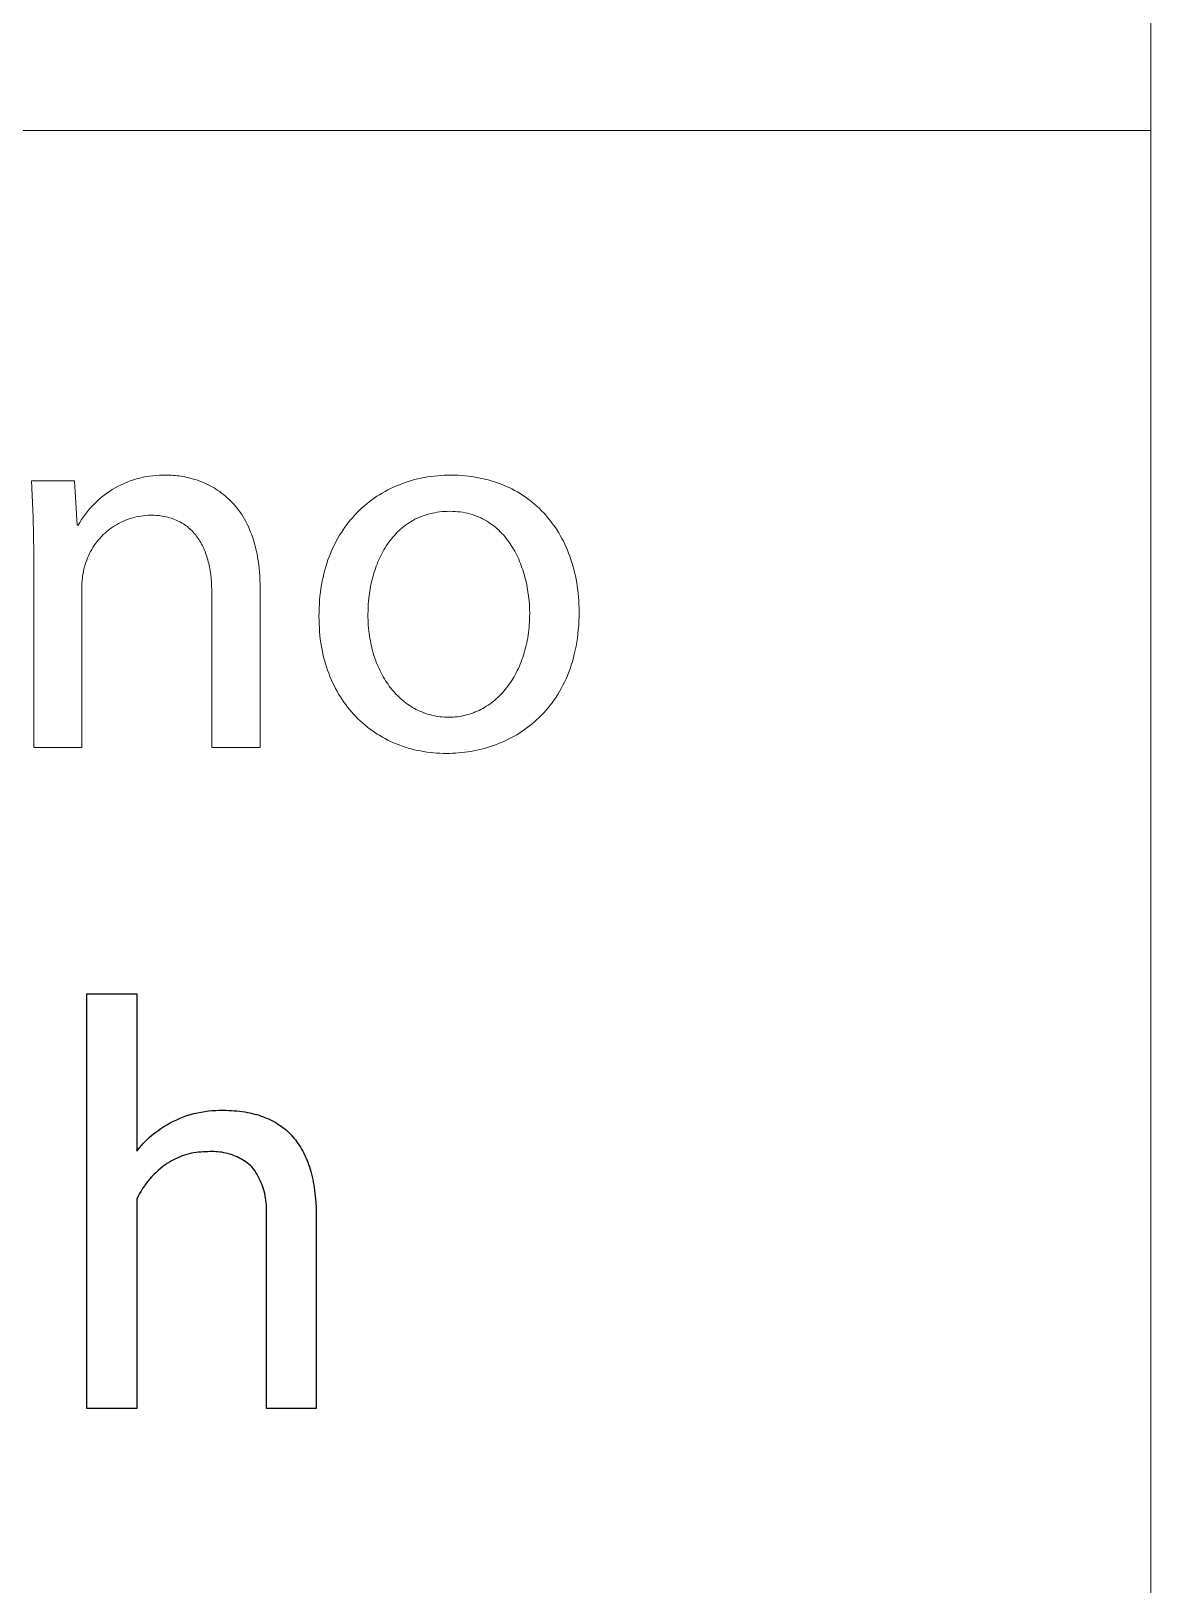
# Model space of a CAD drawing. Header units: millimetres. Extents: x -1519 to 3497, y -297 to 3208.
# Drawn here: x 3390.2 to 3492.4, y 131.2 to 273 of the extents above; entities that cross this region are included whole.
import ezdxf

# ---------------------------------------------------------------- set-up
doc = ezdxf.new("R2010")
doc.units = ezdxf.units.MM
doc.header["$MEASUREMENT"] = 0
doc.layers.add('Domyślny', color=7, linetype='Continuous', true_color=0x000000)

msp = doc.modelspace()

# ---------------------------------------------------------------- linework, layer by layer
at = {"layer": 'Domyślny', "color": 18, "lineweight": 15, "true_color": 0x000000}
for p, q in [((3492.39, -296.77), (3492.39, 3207.78)), ((3492.39, 263.98), (1601.48, 263.98)), ((3492.39, 263.98), (3492.39, -296.77)), ((3390.34, 228.68), (3390.19, 231.97)), ((3390.19, 231.97), (3394.11, 231.97)), ((3394.11, 231.97), (3394.35, 227.93)), ((3397.57, 231.18), (3397.83, 231.34)), ((3397.83, 231.34), (3398.1, 231.49)), ((3398.1, 231.49), (3398.37, 231.62)), ((3398.37, 231.62), (3398.65, 231.75)), ((3398.65, 231.75), (3398.93, 231.87)), ((3398.93, 231.87), (3399.21, 231.98)), ((3399.21, 231.98), (3399.5, 232.07)), ((3399.5, 232.07), (3399.79, 232.16)), ((3399.79, 232.16), (3400.09, 232.24)), ((3400.09, 232.24), (3400.38, 232.31)), ((3400.38, 232.31), (3400.68, 232.37)), ((3400.68, 232.37), (3400.98, 232.42)), ((3400.98, 232.42), (3401.28, 232.45)), ((3401.28, 232.45), (3401.59, 232.48)), ((3401.59, 232.48), (3401.89, 232.5)), ((3401.89, 232.5), (3402.19, 232.51)), ((3402.19, 232.51), (3402.5, 232.5)), ((3402.5, 232.5), (3402.66, 232.5)), ((3402.66, 232.5), (3402.82, 232.5)), ((3402.82, 232.5), (3402.98, 232.49)), ((3402.98, 232.49), (3403.15, 232.48)), ((3403.15, 232.48), (3403.32, 232.46)), ((3403.32, 232.46), (3403.49, 232.45)), ((3403.49, 232.45), (3403.66, 232.43)), ((3403.66, 232.43), (3403.83, 232.4)), ((3403.83, 232.4), (3404, 232.37)), ((3404, 232.37), (3404.18, 232.34)), ((3404.18, 232.34), (3404.36, 232.3)), ((3404.36, 232.3), (3404.54, 232.26)), ((3404.54, 232.26), (3404.71, 232.22)), ((3404.71, 232.22), (3404.89, 232.17)), ((3404.89, 232.17), (3405.07, 232.12)), ((3405.07, 232.12), (3405.25, 232.06)), ((3405.25, 232.06), (3405.43, 232)), ((3405.43, 232), (3405.61, 231.93)), ((3405.61, 231.93), (3405.79, 231.86)), ((3405.79, 231.86), (3405.97, 231.79)), ((3405.97, 231.79), (3406.15, 231.71)), ((3406.15, 231.71), (3406.33, 231.62)), ((3406.33, 231.62), (3406.51, 231.53)), ((3406.51, 231.53), (3406.68, 231.43)), ((3406.68, 231.43), (3406.86, 231.33)), ((3406.86, 231.33), (3407.03, 231.23)), ((3407.03, 231.23), (3407.21, 231.11)), ((3422.72, 231.15), (3422.98, 231.28)), ((3422.98, 231.28), (3423.24, 231.41)), ((3423.24, 231.41), (3423.51, 231.52)), ((3423.51, 231.52), (3423.78, 231.63)), ((3423.78, 231.63), (3424.05, 231.74)), ((3424.05, 231.74), (3424.32, 231.84)), ((3424.32, 231.84), (3424.6, 231.93)), ((3424.6, 231.93), (3424.89, 232.01)), ((3424.89, 232.01), (3425.17, 232.09)), ((3425.17, 232.09), (3425.46, 232.16)), ((3425.46, 232.16), (3425.75, 232.23)), ((3425.75, 232.23), (3426.05, 232.28)), ((3426.05, 232.28), (3426.34, 232.34)), ((3426.34, 232.34), (3426.64, 232.38)), ((3426.64, 232.38), (3426.95, 232.42)), ((3426.95, 232.42), (3427.25, 232.45)), ((3427.25, 232.45), (3427.56, 232.47)), ((3427.56, 232.47), (3427.87, 232.49)), ((3427.87, 232.49), (3428.18, 232.5)), ((3428.18, 232.5), (3428.49, 232.5)), ((3428.49, 232.5), (3428.82, 232.5)), ((3428.82, 232.5), (3429.14, 232.49)), ((3429.14, 232.49), (3429.46, 232.47)), ((3429.46, 232.47), (3429.77, 232.45)), ((3429.77, 232.45), (3430.09, 232.41)), ((3430.09, 232.41), (3430.39, 232.37)), ((3430.39, 232.37), (3430.7, 232.33)), ((3430.7, 232.33), (3431, 232.27)), ((3431, 232.27), (3431.3, 232.21)), ((3431.3, 232.21), (3431.59, 232.14)), ((3431.59, 232.14), (3431.88, 232.07)), ((3431.88, 232.07), (3432.16, 231.99)), ((3432.16, 231.99), (3432.45, 231.9)), ((3432.45, 231.9), (3432.72, 231.81)), ((3432.72, 231.81), (3433, 231.71)), ((3433, 231.71), (3433.27, 231.6)), ((3433.27, 231.6), (3433.53, 231.48)), ((3433.53, 231.48), (3433.79, 231.36)), ((3433.79, 231.36), (3434.05, 231.24)), ((3434.05, 231.24), (3434.3, 231.1)), ((3395.7, 229.65), (3395.91, 229.86)), ((3395.91, 229.86), (3396.12, 230.08)), ((3396.12, 230.08), (3396.35, 230.28)), ((3396.35, 230.28), (3396.58, 230.48)), ((3396.58, 230.48), (3396.82, 230.67)), ((3396.82, 230.67), (3397.06, 230.85)), ((3397.06, 230.85), (3397.31, 231.02)), ((3397.31, 231.02), (3397.57, 231.18)), ((3407.21, 231.11), (3407.38, 231)), ((3407.38, 231), (3407.55, 230.87)), ((3407.55, 230.87), (3407.71, 230.74)), ((3407.71, 230.74), (3407.88, 230.61)), ((3407.88, 230.61), (3408.04, 230.47)), ((3408.04, 230.47), (3408.2, 230.32)), ((3408.2, 230.32), (3408.36, 230.16)), ((3408.36, 230.16), (3408.51, 230)), ((3408.51, 230), (3408.67, 229.84)), ((3408.67, 229.84), (3408.82, 229.66)), ((3420.58, 229.7), (3420.8, 229.89)), ((3420.8, 229.89), (3421.02, 230.07)), ((3421.02, 230.07), (3421.25, 230.24)), ((3421.25, 230.24), (3421.49, 230.41)), ((3421.49, 230.41), (3421.73, 230.57)), ((3421.73, 230.57), (3421.97, 230.72)), ((3421.97, 230.72), (3422.21, 230.87)), ((3422.21, 230.87), (3422.47, 231.02)), ((3422.47, 231.02), (3422.72, 231.15)), ((3434.3, 231.1), (3434.55, 230.97)), ((3434.55, 230.97), (3434.79, 230.82)), ((3434.79, 230.82), (3435.03, 230.67)), ((3435.03, 230.67), (3435.26, 230.51)), ((3435.26, 230.51), (3435.49, 230.35)), ((3435.49, 230.35), (3435.71, 230.18)), ((3435.71, 230.18), (3435.93, 230)), ((3435.93, 230), (3436.15, 229.82)), ((3436.15, 229.82), (3436.36, 229.64)), ((3390.39, 225.39), (3390.34, 228.68)), ((3394.6, 228.19), (3394.76, 228.45)), ((3394.76, 228.45), (3394.93, 228.7)), ((3394.93, 228.7), (3395.11, 228.95)), ((3395.11, 228.95), (3395.3, 229.19)), ((3395.3, 229.19), (3395.49, 229.42)), ((3395.49, 229.42), (3395.7, 229.65)), ((3398.92, 228.45), (3398.72, 228.37)), ((3399.12, 228.52), (3398.92, 228.45)), ((3399.33, 228.58), (3399.12, 228.52)), ((3399.54, 228.64), (3399.33, 228.58)), ((3399.75, 228.69), (3399.54, 228.64)), ((3399.96, 228.74), (3399.75, 228.69)), ((3400.17, 228.77), (3399.96, 228.74)), ((3400.38, 228.8), (3400.17, 228.77)), ((3400.6, 228.82), (3400.38, 228.8)), ((3400.81, 228.84), (3400.6, 228.82)), ((3401.03, 228.85), (3400.81, 228.84)), ((3401.22, 228.84), (3401.03, 228.85)), ((3401.41, 228.84), (3401.22, 228.84)), ((3401.6, 228.82), (3401.41, 228.84)), ((3401.78, 228.81), (3401.6, 228.82)), ((3401.96, 228.79), (3401.78, 228.81)), ((3402.13, 228.76), (3401.96, 228.79)), ((3402.3, 228.73), (3402.13, 228.76)), ((3402.47, 228.7), (3402.3, 228.73)), ((3402.63, 228.66), (3402.47, 228.7)), ((3402.79, 228.62), (3402.63, 228.66)), ((3402.95, 228.57), (3402.79, 228.62)), ((3403.1, 228.52), (3402.95, 228.57)), ((3403.25, 228.46), (3403.1, 228.52)), ((3403.39, 228.4), (3403.25, 228.46)), ((3403.53, 228.34), (3403.39, 228.4)), ((3408.82, 229.66), (3408.96, 229.48)), ((3408.96, 229.48), (3409.1, 229.3)), ((3409.1, 229.3), (3409.24, 229.11)), ((3409.24, 229.11), (3409.38, 228.91)), ((3409.38, 228.91), (3409.51, 228.7)), ((3409.51, 228.7), (3409.63, 228.48)), ((3409.63, 228.48), (3409.76, 228.26)), ((3419.17, 228.23), (3419.36, 228.46)), ((3419.36, 228.46), (3419.55, 228.68)), ((3419.55, 228.68), (3419.74, 228.9)), ((3419.74, 228.9), (3419.94, 229.11)), ((3419.94, 229.11), (3420.15, 229.31)), ((3420.15, 229.31), (3420.36, 229.51)), ((3420.36, 229.51), (3420.58, 229.7)), ((3425.2, 228.47), (3425.02, 228.37)), ((3425.39, 228.56), (3425.2, 228.47)), ((3425.57, 228.64), (3425.39, 228.56)), ((3425.77, 228.72), (3425.57, 228.64)), ((3425.96, 228.8), (3425.77, 228.72)), ((3426.16, 228.86), (3425.96, 228.8)), ((3426.37, 228.93), (3426.16, 228.86)), ((3426.57, 228.98), (3426.37, 228.93)), ((3426.79, 229.03), (3426.57, 228.98)), ((3427, 229.07), (3426.79, 229.03)), ((3427.22, 229.11), (3427, 229.07)), ((3427.45, 229.14), (3427.22, 229.11)), ((3427.68, 229.17), (3427.45, 229.14)), ((3427.91, 229.18), (3427.68, 229.17)), ((3428.15, 229.19), (3427.91, 229.18)), ((3428.39, 229.2), (3428.15, 229.19)), ((3428.64, 229.19), (3428.39, 229.2)), ((3428.87, 229.18), (3428.64, 229.19)), ((3429.11, 229.16), (3428.87, 229.18)), ((3429.34, 229.14), (3429.11, 229.16)), ((3429.56, 229.11), (3429.34, 229.14)), ((3429.78, 229.07), (3429.56, 229.11)), ((3430, 229.02), (3429.78, 229.07)), ((3430.21, 228.97), (3430, 229.02)), ((3430.41, 228.91), (3430.21, 228.97)), ((3430.62, 228.84), (3430.41, 228.91)), ((3430.81, 228.77), (3430.62, 228.84)), ((3431.01, 228.69), (3430.81, 228.77)), ((3431.2, 228.61), (3431.01, 228.69)), ((3431.38, 228.52), (3431.2, 228.61)), ((3431.56, 228.42), (3431.38, 228.52)), ((3431.74, 228.32), (3431.56, 228.42)), ((3436.36, 229.64), (3436.56, 229.45)), ((3436.56, 229.45), (3436.76, 229.25)), ((3436.76, 229.25), (3436.96, 229.05)), ((3436.96, 229.05), (3437.15, 228.84)), ((3437.15, 228.84), (3437.33, 228.62)), ((3437.33, 228.62), (3437.51, 228.4)), ((3437.51, 228.4), (3437.68, 228.18)), ((3394.35, 227.93), (3394.45, 227.93)), ((3394.45, 227.93), (3394.6, 228.19)), ((3396.75, 227.07), (3396.6, 226.92)), ((3396.91, 227.22), (3396.75, 227.07)), ((3397.07, 227.36), (3396.91, 227.22)), ((3397.24, 227.5), (3397.07, 227.36)), ((3397.41, 227.63), (3397.24, 227.5)), ((3397.59, 227.75), (3397.41, 227.63)), ((3397.77, 227.87), (3397.59, 227.75)), ((3397.95, 227.98), (3397.77, 227.87)), ((3398.14, 228.09), (3397.95, 227.98)), ((3398.33, 228.19), (3398.14, 228.09)), ((3398.52, 228.28), (3398.33, 228.19)), ((3398.72, 228.37), (3398.52, 228.28)), ((3403.67, 228.27), (3403.53, 228.34)), ((3403.8, 228.2), (3403.67, 228.27)), ((3403.93, 228.13), (3403.8, 228.2)), ((3404.06, 228.05), (3403.93, 228.13)), ((3404.18, 227.97), (3404.06, 228.05)), ((3404.3, 227.88), (3404.18, 227.97)), ((3404.42, 227.8), (3404.3, 227.88)), ((3404.53, 227.7), (3404.42, 227.8)), ((3404.64, 227.61), (3404.53, 227.7)), ((3404.75, 227.51), (3404.64, 227.61)), ((3404.85, 227.41), (3404.75, 227.51)), ((3404.96, 227.3), (3404.85, 227.41)), ((3405.05, 227.19), (3404.96, 227.3)), ((3405.15, 227.08), (3405.05, 227.19)), ((3405.24, 226.96), (3405.15, 227.08)), ((3409.76, 228.26), (3409.87, 228.03)), ((3409.87, 228.03), (3409.99, 227.8)), ((3409.99, 227.8), (3410.1, 227.55)), ((3410.1, 227.55), (3410.2, 227.3)), ((3410.2, 227.3), (3410.3, 227.04)), ((3410.3, 227.04), (3410.39, 226.78)), ((3418.17, 226.75), (3418.32, 227.01)), ((3418.32, 227.01), (3418.48, 227.26)), ((3418.48, 227.26), (3418.64, 227.52)), ((3418.64, 227.52), (3418.81, 227.76)), ((3418.81, 227.76), (3418.99, 228)), ((3418.99, 228), (3419.17, 228.23)), ((3423.32, 227), (3423.18, 226.85)), ((3423.45, 227.15), (3423.32, 227)), ((3423.59, 227.29), (3423.45, 227.15)), ((3423.73, 227.43), (3423.59, 227.29)), ((3423.88, 227.56), (3423.73, 227.43)), ((3424.03, 227.69), (3423.88, 227.56)), ((3424.19, 227.82), (3424.03, 227.69)), ((3424.35, 227.94), (3424.19, 227.82)), ((3424.51, 228.05), (3424.35, 227.94)), ((3424.68, 228.16), (3424.51, 228.05)), ((3424.85, 228.27), (3424.68, 228.16)), ((3425.02, 228.37), (3424.85, 228.27)), ((3431.91, 228.21), (3431.74, 228.32)), ((3432.08, 228.1), (3431.91, 228.21)), ((3432.24, 227.98), (3432.08, 228.1)), ((3432.4, 227.86), (3432.24, 227.98)), ((3432.55, 227.74), (3432.4, 227.86)), ((3432.7, 227.61), (3432.55, 227.74)), ((3432.85, 227.47), (3432.7, 227.61)), ((3432.99, 227.33), (3432.85, 227.47)), ((3433.13, 227.19), (3432.99, 227.33)), ((3433.27, 227.04), (3433.13, 227.19)), ((3433.4, 226.89), (3433.27, 227.04)), ((3437.68, 228.18), (3437.85, 227.95)), ((3437.85, 227.95), (3438.02, 227.71)), ((3438.02, 227.71), (3438.17, 227.48)), ((3438.17, 227.48), (3438.33, 227.23)), ((3438.33, 227.23), (3438.47, 226.98)), ((3438.47, 226.98), (3438.61, 226.73)), ((3395.69, 225.72), (3395.59, 225.53)), ((3395.8, 225.9), (3395.69, 225.72)), ((3395.92, 226.08), (3395.8, 225.9)), ((3396.05, 226.26), (3395.92, 226.08)), ((3396.18, 226.43), (3396.05, 226.26)), ((3396.31, 226.6), (3396.18, 226.43)), ((3396.45, 226.76), (3396.31, 226.6)), ((3396.6, 226.92), (3396.45, 226.76)), ((3405.32, 226.85), (3405.24, 226.96)), ((3405.41, 226.73), (3405.32, 226.85)), ((3405.49, 226.6), (3405.41, 226.73)), ((3405.57, 226.48), (3405.49, 226.6)), ((3405.64, 226.35), (3405.57, 226.48)), ((3405.72, 226.21), (3405.64, 226.35)), ((3405.79, 226.08), (3405.72, 226.21)), ((3405.85, 225.94), (3405.79, 226.08)), ((3405.92, 225.8), (3405.85, 225.94)), ((3405.98, 225.66), (3405.92, 225.8)), ((3406.04, 225.52), (3405.98, 225.66)), ((3410.39, 226.78), (3410.48, 226.5)), ((3410.48, 226.5), (3410.56, 226.22)), ((3410.56, 226.22), (3410.64, 225.93)), ((3410.64, 225.93), (3410.71, 225.63)), ((3410.71, 225.63), (3410.78, 225.32)), ((3417.49, 225.35), (3417.61, 225.64)), ((3417.61, 225.64), (3417.74, 225.93)), ((3417.74, 225.93), (3417.88, 226.21)), ((3417.88, 226.21), (3418.02, 226.48)), ((3418.02, 226.48), (3418.17, 226.75)), ((3422.37, 225.69), (3422.27, 225.51)), ((3422.48, 225.87), (3422.37, 225.69)), ((3422.58, 226.04), (3422.48, 225.87)), ((3422.7, 226.21), (3422.58, 226.04)), ((3422.81, 226.37), (3422.7, 226.21)), ((3422.93, 226.53), (3422.81, 226.37)), ((3423.06, 226.69), (3422.93, 226.53)), ((3423.18, 226.85), (3423.06, 226.69)), ((3433.53, 226.73), (3433.4, 226.89)), ((3433.65, 226.57), (3433.53, 226.73)), ((3433.77, 226.41), (3433.65, 226.57)), ((3433.88, 226.24), (3433.77, 226.41)), ((3433.99, 226.08), (3433.88, 226.24)), ((3434.1, 225.9), (3433.99, 226.08)), ((3434.21, 225.73), (3434.1, 225.9)), ((3434.31, 225.55), (3434.21, 225.73)), ((3434.4, 225.37), (3434.31, 225.55)), ((3438.61, 226.73), (3438.75, 226.47)), ((3438.75, 226.47), (3438.88, 226.2)), ((3438.88, 226.2), (3439, 225.93)), ((3439, 225.93), (3439.12, 225.66)), ((3439.12, 225.66), (3439.23, 225.38)), ((3390.39, 207.65), (3390.39, 225.39)), ((3395.04, 224.13), (3394.98, 223.93)), ((3395.1, 224.34), (3395.04, 224.13)), ((3395.16, 224.54), (3395.1, 224.34)), ((3395.23, 224.74), (3395.16, 224.54)), ((3395.31, 224.94), (3395.23, 224.74)), ((3395.4, 225.14), (3395.31, 224.94)), ((3395.49, 225.34), (3395.4, 225.14)), ((3395.59, 225.53), (3395.49, 225.34)), ((3406.09, 225.37), (3406.04, 225.52)), ((3406.14, 225.22), (3406.09, 225.37)), ((3406.19, 225.07), (3406.14, 225.22)), ((3406.24, 224.91), (3406.19, 225.07)), ((3406.28, 224.76), (3406.24, 224.91)), ((3406.33, 224.6), (3406.28, 224.76)), ((3406.37, 224.44), (3406.33, 224.6)), ((3406.44, 224.12), (3406.37, 224.44)), ((3410.78, 225.32), (3410.84, 225.01)), ((3410.84, 225.01), (3410.89, 224.68)), ((3410.89, 224.68), (3410.94, 224.35)), ((3410.94, 224.35), (3410.98, 224.01)), ((3416.97, 223.82), (3417.06, 224.14)), ((3417.06, 224.14), (3417.16, 224.45)), ((3417.16, 224.45), (3417.26, 224.76)), ((3417.26, 224.76), (3417.37, 225.06)), ((3417.37, 225.06), (3417.49, 225.35)), ((3421.67, 224.19), (3421.6, 223.99)), ((3421.74, 224.39), (3421.67, 224.19)), ((3421.82, 224.58), (3421.74, 224.39)), ((3421.9, 224.77), (3421.82, 224.58)), ((3421.99, 224.96), (3421.9, 224.77)), ((3422.08, 225.15), (3421.99, 224.96)), ((3422.17, 225.33), (3422.08, 225.15)), ((3422.27, 225.51), (3422.17, 225.33)), ((3434.49, 225.19), (3434.4, 225.37)), ((3434.58, 225), (3434.49, 225.19)), ((3434.67, 224.82), (3434.58, 225)), ((3434.75, 224.63), (3434.67, 224.82)), ((3434.83, 224.44), (3434.75, 224.63)), ((3434.9, 224.24), (3434.83, 224.44)), ((3434.97, 224.05), (3434.9, 224.24)), ((3439.23, 225.38), (3439.34, 225.1)), ((3439.34, 225.1), (3439.44, 224.81)), ((3439.44, 224.81), (3439.53, 224.52)), ((3439.53, 224.52), (3439.62, 224.22)), ((3439.62, 224.22), (3439.7, 223.92)), ((3394.82, 222.89), (3394.8, 222.68)), ((3394.84, 223.1), (3394.82, 222.89)), ((3394.86, 223.31), (3394.84, 223.1)), ((3394.9, 223.52), (3394.86, 223.31)), ((3394.94, 223.73), (3394.9, 223.52)), ((3394.98, 223.93), (3394.94, 223.73)), ((3406.5, 223.78), (3406.44, 224.12)), ((3406.55, 223.44), (3406.5, 223.78)), ((3406.59, 223.1), (3406.55, 223.44)), ((3406.62, 222.75), (3406.59, 223.1)), ((3406.64, 222.39), (3406.62, 222.75)), ((3410.98, 224.01), (3411.01, 223.66)), ((3411.01, 223.66), (3411.03, 223.3)), ((3411.03, 223.3), (3411.05, 222.93)), ((3411.05, 222.93), (3411.06, 222.55)), ((3416.68, 222.5), (3416.74, 222.84)), ((3416.74, 222.84), (3416.81, 223.17)), ((3416.81, 223.17), (3416.89, 223.5)), ((3416.89, 223.5), (3416.97, 223.82)), ((3421.24, 222.76), (3421.15, 222.34)), ((3421.29, 222.97), (3421.24, 222.76)), ((3421.35, 223.18), (3421.29, 222.97)), ((3421.4, 223.39), (3421.35, 223.18)), ((3421.46, 223.59), (3421.4, 223.39)), ((3421.53, 223.79), (3421.46, 223.59)), ((3421.6, 223.99), (3421.53, 223.79)), ((3435.04, 223.85), (3434.97, 224.05)), ((3435.1, 223.66), (3435.04, 223.85)), ((3435.16, 223.46), (3435.1, 223.66)), ((3435.27, 223.06), (3435.16, 223.46)), ((3435.37, 222.66), (3435.27, 223.06)), ((3439.7, 223.92), (3439.78, 223.62)), ((3439.78, 223.62), (3439.85, 223.31)), ((3439.85, 223.31), (3439.91, 223)), ((3439.91, 223), (3439.97, 222.68)), ((3394.8, 222.68), (3394.8, 222.47)), ((3394.8, 222.47), (3394.8, 222.26)), ((3394.8, 222.26), (3394.8, 207.65)), ((3406.65, 222.03), (3406.64, 222.39)), ((3406.66, 221.66), (3406.65, 222.03)), ((3406.66, 207.65), (3406.66, 221.66)), ((3411.06, 222.55), (3411.07, 222.16)), ((3411.07, 222.16), (3411.07, 207.65)), ((3416.49, 221.09), (3416.53, 221.45)), ((3416.53, 221.45), (3416.57, 221.81)), ((3416.57, 221.81), (3416.62, 222.16)), ((3416.62, 222.16), (3416.68, 222.5)), ((3421.02, 221.49), (3420.97, 221.06)), ((3421.08, 221.92), (3421.02, 221.49)), ((3421.15, 222.34), (3421.08, 221.92)), ((3435.45, 222.25), (3435.37, 222.66)), ((3435.52, 221.85), (3435.45, 222.25)), ((3435.58, 221.45), (3435.52, 221.85)), ((3435.62, 221.04), (3435.58, 221.45)), ((3439.97, 222.68), (3440.02, 222.36)), ((3440.02, 222.36), (3440.06, 222.04)), ((3440.06, 222.04), (3440.1, 221.71)), ((3440.1, 221.71), (3440.13, 221.38)), ((3440.13, 221.38), (3440.15, 221.04)), ((3416.43, 219.61), (3416.44, 219.99)), ((3416.44, 219.99), (3416.45, 220.36)), ((3416.45, 220.36), (3416.47, 220.73)), ((3416.47, 220.73), (3416.49, 221.09)), ((3420.92, 220.19), (3420.91, 219.76)), ((3420.94, 220.63), (3420.92, 220.19)), ((3420.97, 221.06), (3420.94, 220.63)), ((3435.65, 220.64), (3435.62, 221.04)), ((3435.67, 220.25), (3435.65, 220.64)), ((3435.68, 219.86), (3435.67, 220.25)), ((3440.15, 221.04), (3440.17, 220.7)), ((3440.17, 220.7), (3440.18, 220.36)), ((3440.18, 220.36), (3440.19, 220.01)), ((3440.19, 220.01), (3440.18, 219.59)), ((3416.44, 219.25), (3416.43, 219.61)), ((3416.45, 218.9), (3416.44, 219.25)), ((3416.47, 218.55), (3416.45, 218.9)), ((3416.49, 218.2), (3416.47, 218.55)), ((3420.91, 219.76), (3420.91, 219.51)), ((3420.91, 219.51), (3420.92, 219.26)), ((3420.92, 219.26), (3420.93, 219.02)), ((3420.93, 219.02), (3420.94, 218.78)), ((3420.94, 218.78), (3420.96, 218.54)), ((3420.96, 218.54), (3420.99, 218.3)), ((3435.59, 218.36), (3435.62, 218.61)), ((3435.62, 218.61), (3435.64, 218.85)), ((3435.64, 218.85), (3435.65, 219.1)), ((3435.65, 219.1), (3435.67, 219.35)), ((3435.67, 219.61), (3435.68, 219.86)), ((3435.67, 219.35), (3435.67, 219.61)), ((3440.15, 218.78), (3440.11, 218.38)), ((3440.17, 219.18), (3440.15, 218.78)), ((3440.18, 219.59), (3440.17, 219.18)), ((3416.52, 217.86), (3416.49, 218.2)), ((3416.56, 217.52), (3416.52, 217.86)), ((3416.61, 217.19), (3416.56, 217.52)), ((3416.66, 216.86), (3416.61, 217.19)), ((3420.99, 218.3), (3421.02, 218.06)), ((3421.02, 218.06), (3421.05, 217.83)), ((3421.05, 217.83), (3421.09, 217.6)), ((3421.09, 217.6), (3421.13, 217.37)), ((3421.13, 217.37), (3421.17, 217.14)), ((3421.17, 217.14), (3421.22, 216.92)), ((3435.35, 216.96), (3435.4, 217.19)), ((3435.4, 217.19), (3435.45, 217.42)), ((3435.45, 217.42), (3435.49, 217.65)), ((3435.49, 217.65), (3435.53, 217.89)), ((3435.53, 217.89), (3435.56, 218.12)), ((3435.56, 218.12), (3435.59, 218.36)), ((3439.97, 217.24), (3439.91, 216.88)), ((3440.03, 217.62), (3439.97, 217.24)), ((3440.07, 218), (3440.03, 217.62)), ((3440.11, 218.38), (3440.07, 218)), ((3416.72, 216.54), (3416.66, 216.86)), ((3416.79, 216.22), (3416.72, 216.54)), ((3416.86, 215.9), (3416.79, 216.22)), ((3416.94, 215.6), (3416.86, 215.9)), ((3421.22, 216.92), (3421.27, 216.7)), ((3421.27, 216.7), (3421.33, 216.48)), ((3421.33, 216.48), (3421.39, 216.26)), ((3421.39, 216.26), (3421.45, 216.05)), ((3421.45, 216.05), (3421.52, 215.84)), ((3421.52, 215.84), (3421.59, 215.63)), ((3421.59, 215.63), (3421.67, 215.43)), ((3434.89, 215.45), (3434.97, 215.66)), ((3434.97, 215.66), (3435.04, 215.87)), ((3435.04, 215.87), (3435.11, 216.08)), ((3435.11, 216.08), (3435.18, 216.29)), ((3435.18, 216.29), (3435.24, 216.51)), ((3435.24, 216.51), (3435.3, 216.73)), ((3435.3, 216.73), (3435.35, 216.96)), ((3439.67, 215.82), (3439.57, 215.48)), ((3439.75, 216.16), (3439.67, 215.82)), ((3439.83, 216.52), (3439.75, 216.16)), ((3439.91, 216.88), (3439.83, 216.52)), ((3417.03, 215.29), (3416.94, 215.6)), ((3417.12, 214.99), (3417.03, 215.29)), ((3417.22, 214.7), (3417.12, 214.99)), ((3417.33, 214.41), (3417.22, 214.7)), ((3417.44, 214.12), (3417.33, 214.41)), ((3421.67, 215.43), (3421.75, 215.23)), ((3421.75, 215.23), (3421.83, 215.03)), ((3421.83, 215.03), (3421.92, 214.84)), ((3421.92, 214.84), (3422.01, 214.65)), ((3422.01, 214.65), (3422.1, 214.46)), ((3422.1, 214.46), (3422.2, 214.27)), ((3422.2, 214.27), (3422.3, 214.09)), ((3434.25, 214.1), (3434.35, 214.28)), ((3434.35, 214.28), (3434.45, 214.47)), ((3434.45, 214.47), (3434.54, 214.66)), ((3434.54, 214.66), (3434.64, 214.85)), ((3434.64, 214.85), (3434.73, 215.05)), ((3434.73, 215.05), (3434.81, 215.25)), ((3434.81, 215.25), (3434.89, 215.45)), ((3439.12, 214.2), (3438.99, 213.9)), ((3439.24, 214.51), (3439.12, 214.2)), ((3439.36, 214.83), (3439.24, 214.51)), ((3439.47, 215.15), (3439.36, 214.83)), ((3439.57, 215.48), (3439.47, 215.15)), ((3417.56, 213.84), (3417.44, 214.12)), ((3417.68, 213.57), (3417.56, 213.84)), ((3417.81, 213.3), (3417.68, 213.57)), ((3417.95, 213.03), (3417.81, 213.3)), ((3418.09, 212.77), (3417.95, 213.03)), ((3422.3, 214.09), (3422.41, 213.92)), ((3422.41, 213.92), (3422.51, 213.74)), ((3422.51, 213.74), (3422.63, 213.57)), ((3422.63, 213.57), (3422.74, 213.41)), ((3422.74, 213.41), (3422.86, 213.24)), ((3422.86, 213.24), (3422.98, 213.08)), ((3422.98, 213.08), (3423.1, 212.93)), ((3423.1, 212.93), (3423.23, 212.78)), ((3433.31, 212.78), (3433.44, 212.93)), ((3433.44, 212.93), (3433.56, 213.08)), ((3433.56, 213.08), (3433.68, 213.24)), ((3433.68, 213.24), (3433.8, 213.41)), ((3433.8, 213.41), (3433.92, 213.58)), ((3433.92, 213.58), (3434.03, 213.75)), ((3434.03, 213.75), (3434.14, 213.92)), ((3434.14, 213.92), (3434.25, 214.1)), ((3438.56, 213.03), (3438.41, 212.76)), ((3438.71, 213.32), (3438.56, 213.03)), ((3438.85, 213.6), (3438.71, 213.32)), ((3438.99, 213.9), (3438.85, 213.6)), ((3418.23, 212.52), (3418.09, 212.77)), ((3418.39, 212.27), (3418.23, 212.52)), ((3418.54, 212.02), (3418.39, 212.27)), ((3418.71, 211.78), (3418.54, 212.02)), ((3418.88, 211.55), (3418.71, 211.78)), ((3419.05, 211.32), (3418.88, 211.55)), ((3423.23, 212.78), (3423.36, 212.63)), ((3423.36, 212.63), (3423.49, 212.49)), ((3423.49, 212.49), (3423.63, 212.35)), ((3423.63, 212.35), (3423.77, 212.22)), ((3423.77, 212.22), (3423.91, 212.09)), ((3423.91, 212.09), (3424.06, 211.96)), ((3424.06, 211.96), (3424.2, 211.84)), ((3424.2, 211.84), (3424.35, 211.72)), ((3424.35, 211.72), (3424.51, 211.61)), ((3424.51, 211.61), (3424.66, 211.5)), ((3424.66, 211.5), (3424.82, 211.4)), ((3424.82, 211.4), (3424.98, 211.3)), ((3431.55, 211.3), (3431.71, 211.4)), ((3431.71, 211.4), (3431.87, 211.5)), ((3431.87, 211.5), (3432.03, 211.61)), ((3432.03, 211.61), (3432.18, 211.72)), ((3432.18, 211.72), (3432.33, 211.84)), ((3432.33, 211.84), (3432.48, 211.96)), ((3432.48, 211.96), (3432.62, 212.08)), ((3432.62, 212.08), (3432.77, 212.21)), ((3432.77, 212.21), (3432.91, 212.35)), ((3432.91, 212.35), (3433.04, 212.49)), ((3433.04, 212.49), (3433.18, 212.63)), ((3433.18, 212.63), (3433.31, 212.78)), ((3437.54, 211.49), (3437.35, 211.25)), ((3437.73, 211.73), (3437.54, 211.49)), ((3437.9, 211.98), (3437.73, 211.73)), ((3438.08, 212.23), (3437.9, 211.98)), ((3438.24, 212.49), (3438.08, 212.23)), ((3438.41, 212.76), (3438.24, 212.49)), ((3419.23, 211.1), (3419.05, 211.32)), ((3419.41, 210.88), (3419.23, 211.1)), ((3419.6, 210.67), (3419.41, 210.88)), ((3419.79, 210.47), (3419.6, 210.67)), ((3419.99, 210.27), (3419.79, 210.47)), ((3420.2, 210.07), (3419.99, 210.27)), ((3420.4, 209.88), (3420.2, 210.07)), ((3424.98, 211.3), (3425.15, 211.21)), ((3425.15, 211.21), (3425.31, 211.12)), ((3425.31, 211.12), (3425.48, 211.03)), ((3425.48, 211.03), (3425.65, 210.96)), ((3425.65, 210.96), (3425.83, 210.88)), ((3425.83, 210.88), (3426, 210.81)), ((3426, 210.81), (3426.18, 210.75)), ((3426.18, 210.75), (3426.36, 210.69)), ((3426.36, 210.69), (3426.55, 210.64)), ((3426.55, 210.64), (3426.73, 210.59)), ((3426.73, 210.59), (3426.92, 210.55)), ((3426.92, 210.55), (3427.11, 210.51)), ((3427.11, 210.51), (3427.3, 210.48)), ((3427.3, 210.48), (3427.5, 210.45)), ((3427.5, 210.45), (3427.69, 210.43)), ((3427.69, 210.43), (3427.89, 210.42)), ((3427.89, 210.42), (3428.09, 210.41)), ((3428.09, 210.41), (3428.29, 210.41)), ((3428.29, 210.41), (3428.49, 210.41)), ((3428.49, 210.41), (3428.68, 210.42)), ((3428.68, 210.42), (3428.88, 210.43)), ((3428.88, 210.43), (3429.07, 210.45)), ((3429.07, 210.45), (3429.26, 210.48)), ((3429.26, 210.48), (3429.45, 210.51)), ((3429.45, 210.51), (3429.63, 210.55)), ((3429.63, 210.55), (3429.82, 210.59)), ((3429.82, 210.59), (3430, 210.64)), ((3430, 210.64), (3430.18, 210.69)), ((3430.18, 210.69), (3430.36, 210.75)), ((3430.36, 210.75), (3430.54, 210.81)), ((3430.54, 210.81), (3430.71, 210.88)), ((3430.71, 210.88), (3430.88, 210.95)), ((3430.88, 210.95), (3431.05, 211.03)), ((3431.05, 211.03), (3431.22, 211.11)), ((3431.22, 211.11), (3431.39, 211.2)), ((3431.39, 211.2), (3431.55, 211.3)), ((3436.12, 209.99), (3435.9, 209.8)), ((3436.34, 210.18), (3436.12, 209.99)), ((3436.55, 210.39), (3436.34, 210.18)), ((3436.76, 210.59), (3436.55, 210.39)), ((3436.96, 210.81), (3436.76, 210.59)), ((3437.16, 211.03), (3436.96, 210.81)), ((3437.35, 211.25), (3437.16, 211.03)), ((3420.62, 209.7), (3420.4, 209.88)), ((3420.83, 209.52), (3420.62, 209.7)), ((3421.05, 209.35), (3420.83, 209.52)), ((3421.28, 209.19), (3421.05, 209.35)), ((3421.51, 209.03), (3421.28, 209.19)), ((3421.74, 208.87), (3421.51, 209.03)), ((3421.98, 208.73), (3421.74, 208.87)), ((3422.23, 208.58), (3421.98, 208.73)), ((3422.47, 208.45), (3422.23, 208.58)), ((3434, 208.54), (3433.75, 208.41)), ((3434.25, 208.67), (3434, 208.54)), ((3434.49, 208.81), (3434.25, 208.67)), ((3434.74, 208.96), (3434.49, 208.81)), ((3434.98, 209.12), (3434.74, 208.96)), ((3435.21, 209.28), (3434.98, 209.12)), ((3435.45, 209.45), (3435.21, 209.28)), ((3435.67, 209.62), (3435.45, 209.45)), ((3435.9, 209.8), (3435.67, 209.62)), ((3394.8, 207.65), (3390.39, 207.65)), ((3411.07, 207.65), (3406.66, 207.65)), ((3422.72, 208.32), (3422.47, 208.45)), ((3422.98, 208.2), (3422.72, 208.32)), ((3423.23, 208.08), (3422.98, 208.2)), ((3423.49, 207.97), (3423.23, 208.08)), ((3423.76, 207.87), (3423.49, 207.97)), ((3424.03, 207.77), (3423.76, 207.87)), ((3424.3, 207.68), (3424.03, 207.77)), ((3424.57, 207.59), (3424.3, 207.68)), ((3424.85, 207.51), (3424.57, 207.59)), ((3425.13, 207.44), (3424.85, 207.51)), ((3425.41, 207.38), (3425.13, 207.44)), ((3425.7, 207.32), (3425.41, 207.38)), ((3425.99, 207.27), (3425.7, 207.32)), ((3426.28, 207.22), (3425.99, 207.27)), ((3426.58, 207.19), (3426.28, 207.22)), ((3426.88, 207.15), (3426.58, 207.19)), ((3427.18, 207.13), (3426.88, 207.15)), ((3427.48, 207.11), (3427.18, 207.13)), ((3427.78, 207.1), (3427.48, 207.11)), ((3428.64, 207.11), (3428.37, 207.1)), ((3428.92, 207.12), (3428.64, 207.11)), ((3429.19, 207.14), (3428.92, 207.12)), ((3429.47, 207.17), (3429.19, 207.14)), ((3429.75, 207.2), (3429.47, 207.17)), ((3430.02, 207.24), (3429.75, 207.2)), ((3430.29, 207.28), (3430.02, 207.24)), ((3430.57, 207.33), (3430.29, 207.28)), ((3430.84, 207.39), (3430.57, 207.33)), ((3431.11, 207.45), (3430.84, 207.39)), ((3431.39, 207.52), (3431.11, 207.45)), ((3431.65, 207.59), (3431.39, 207.52)), ((3431.92, 207.67), (3431.65, 207.59)), ((3432.19, 207.76), (3431.92, 207.67)), ((3432.45, 207.85), (3432.19, 207.76)), ((3432.72, 207.95), (3432.45, 207.85)), ((3432.98, 208.06), (3432.72, 207.95)), ((3433.24, 208.17), (3432.98, 208.06)), ((3433.49, 208.28), (3433.24, 208.17)), ((3433.75, 208.41), (3433.49, 208.28)), ((3428.09, 207.1), (3427.78, 207.1)), ((3428.37, 207.1), (3428.09, 207.1))]:
    msp.add_line(p, q, dxfattribs=at)
at = {"layer": 'Domyślny'}
for p, q in [((3395.25, 147.31), (3395.25, 185.16)), ((3395.25, 185.16), (3399.8, 185.16)), ((3399.8, 185.16), (3399.8, 170.79)), ((3406.34, 174.46), (3406.67, 174.49)), ((3406.67, 174.49), (3407.01, 174.51)), ((3407.01, 174.51), (3407.34, 174.52)), ((3407.34, 174.52), (3407.68, 174.52)), ((3407.68, 174.52), (3407.94, 174.52)), ((3407.94, 174.52), (3408.2, 174.51)), ((3408.2, 174.51), (3408.45, 174.5)), ((3408.45, 174.5), (3408.7, 174.48)), ((3408.7, 174.48), (3408.94, 174.46)), ((3402.27, 173.03), (3402.56, 173.2)), ((3402.56, 173.2), (3402.85, 173.37)), ((3402.85, 173.37), (3403.15, 173.52)), ((3403.15, 173.52), (3403.45, 173.66)), ((3403.45, 173.66), (3403.76, 173.8)), ((3403.76, 173.8), (3404.07, 173.92)), ((3404.07, 173.92), (3404.38, 174.03)), ((3404.38, 174.03), (3404.7, 174.13)), ((3404.7, 174.13), (3405.02, 174.22)), ((3405.02, 174.22), (3405.35, 174.29)), ((3405.35, 174.29), (3405.68, 174.36)), ((3405.68, 174.36), (3406.01, 174.42)), ((3406.01, 174.42), (3406.34, 174.46)), ((3408.94, 174.46), (3409.18, 174.43)), ((3409.18, 174.43), (3409.42, 174.4)), ((3409.42, 174.4), (3409.66, 174.37)), ((3409.66, 174.37), (3409.88, 174.33)), ((3409.88, 174.33), (3410.11, 174.29)), ((3410.11, 174.29), (3410.33, 174.24)), ((3410.33, 174.24), (3410.55, 174.18)), ((3410.55, 174.18), (3410.76, 174.12)), ((3410.76, 174.12), (3410.97, 174.06)), ((3410.97, 174.06), (3411.17, 173.99)), ((3411.17, 173.99), (3411.37, 173.92)), ((3411.37, 173.92), (3411.57, 173.84)), ((3411.57, 173.84), (3411.76, 173.76)), ((3411.76, 173.76), (3411.95, 173.68)), ((3411.95, 173.68), (3412.13, 173.59)), ((3412.13, 173.59), (3412.31, 173.49)), ((3412.31, 173.49), (3412.49, 173.39)), ((3412.49, 173.39), (3412.66, 173.28)), ((3412.66, 173.28), (3412.83, 173.17)), ((3412.83, 173.17), (3412.99, 173.06)), ((3400.46, 171.55), (3400.7, 171.79)), ((3400.7, 171.79), (3400.94, 172.02)), ((3400.94, 172.02), (3401.19, 172.24)), ((3401.19, 172.24), (3401.45, 172.45)), ((3401.45, 172.45), (3401.72, 172.65)), ((3401.72, 172.65), (3401.99, 172.85)), ((3401.99, 172.85), (3402.27, 173.03)), ((3412.99, 173.06), (3413.15, 172.94)), ((3413.15, 172.94), (3413.31, 172.82)), ((3413.31, 172.82), (3413.46, 172.69)), ((3413.46, 172.69), (3413.61, 172.56)), ((3413.61, 172.56), (3413.75, 172.42)), ((3413.75, 172.42), (3413.89, 172.28)), ((3413.89, 172.28), (3414.02, 172.13)), ((3414.02, 172.13), (3414.15, 171.98)), ((3414.15, 171.98), (3414.28, 171.82)), ((3414.28, 171.82), (3414.4, 171.66)), ((3414.4, 171.66), (3414.52, 171.5)), ((3399.8, 170.79), (3400.01, 171.05)), ((3400.01, 171.05), (3400.23, 171.31)), ((3400.23, 171.31), (3400.46, 171.55)), ((3403.75, 170.27), (3403.55, 170.18)), ((3403.95, 170.35), (3403.75, 170.27)), ((3404.16, 170.42), (3403.95, 170.35)), ((3404.37, 170.48), (3404.16, 170.42)), ((3404.58, 170.54), (3404.37, 170.48)), ((3404.79, 170.59), (3404.58, 170.54)), ((3405, 170.63), (3404.79, 170.59)), ((3405.22, 170.66), (3405, 170.63)), ((3405.43, 170.69), (3405.22, 170.66)), ((3405.65, 170.71), (3405.43, 170.69)), ((3405.87, 170.73), (3405.65, 170.71)), ((3406.08, 170.73), (3405.87, 170.73)), ((3406.3, 170.73), (3406.08, 170.73)), ((3406.48, 170.75), (3406.3, 170.73)), ((3406.67, 170.75), (3406.48, 170.75)), ((3406.85, 170.75), (3406.67, 170.75)), ((3407.03, 170.74), (3406.85, 170.75)), ((3407.21, 170.73), (3407.03, 170.74)), ((3407.39, 170.71), (3407.21, 170.73)), ((3407.57, 170.69), (3407.39, 170.71)), ((3407.75, 170.65), (3407.57, 170.69)), ((3407.93, 170.62), (3407.75, 170.65)), ((3408.11, 170.57), (3407.93, 170.62)), ((3408.28, 170.52), (3408.11, 170.57)), ((3408.46, 170.47), (3408.28, 170.52)), ((3408.63, 170.4), (3408.46, 170.47)), ((3408.8, 170.33), (3408.63, 170.4)), ((3408.96, 170.26), (3408.8, 170.33)), ((3409.13, 170.18), (3408.96, 170.26)), ((3414.52, 171.5), (3414.64, 171.33)), ((3414.64, 171.33), (3414.75, 171.15)), ((3414.75, 171.15), (3414.85, 170.97)), ((3414.85, 170.97), (3414.96, 170.79)), ((3414.96, 170.79), (3415.05, 170.6)), ((3415.05, 170.6), (3415.15, 170.4)), ((3415.15, 170.4), (3415.24, 170.21)), ((3401.56, 168.85), (3401.37, 168.66)), ((3401.77, 169.03), (3401.56, 168.85)), ((3401.98, 169.21), (3401.77, 169.03)), ((3402.19, 169.38), (3401.98, 169.21)), ((3402.41, 169.54), (3402.19, 169.38)), ((3402.59, 169.67), (3402.41, 169.54)), ((3402.78, 169.78), (3402.59, 169.67)), ((3402.96, 169.89), (3402.78, 169.78)), ((3403.15, 170), (3402.96, 169.89)), ((3403.35, 170.09), (3403.15, 170)), ((3403.55, 170.18), (3403.35, 170.09)), ((3409.29, 170.09), (3409.13, 170.18)), ((3409.45, 170), (3409.29, 170.09)), ((3409.6, 169.91), (3409.45, 170)), ((3409.75, 169.8), (3409.6, 169.91)), ((3409.9, 169.7), (3409.75, 169.8)), ((3410.05, 169.58), (3409.9, 169.7)), ((3410.19, 169.47), (3410.05, 169.58)), ((3410.32, 169.35), (3410.19, 169.47)), ((3410.45, 169.18), (3410.32, 169.35)), ((3410.57, 169.01), (3410.45, 169.18)), ((3410.68, 168.84), (3410.57, 169.01)), ((3410.79, 168.66), (3410.68, 168.84)), ((3415.24, 170.21), (3415.33, 170)), ((3415.33, 170), (3415.41, 169.79)), ((3415.41, 169.79), (3415.49, 169.58)), ((3415.49, 169.58), (3415.56, 169.37)), ((3415.56, 169.37), (3415.63, 169.14)), ((3415.63, 169.14), (3415.69, 168.92)), ((3415.69, 168.92), (3415.76, 168.69)), ((3400.49, 167.6), (3400.34, 167.38)), ((3400.65, 167.83), (3400.49, 167.6)), ((3400.82, 168.04), (3400.65, 167.83)), ((3401, 168.25), (3400.82, 168.04)), ((3401.18, 168.46), (3401, 168.25)), ((3401.37, 168.66), (3401.18, 168.46)), ((3410.89, 168.48), (3410.79, 168.66)), ((3410.99, 168.29), (3410.89, 168.48)), ((3411.08, 168.1), (3410.99, 168.29)), ((3411.17, 167.91), (3411.08, 168.1)), ((3411.24, 167.72), (3411.17, 167.91)), ((3411.32, 167.52), (3411.24, 167.72)), ((3411.38, 167.33), (3411.32, 167.52)), ((3415.76, 168.69), (3415.81, 168.45)), ((3415.81, 168.45), (3415.87, 168.21)), ((3415.87, 168.21), (3415.92, 167.97)), ((3415.92, 167.97), (3415.96, 167.72)), ((3415.96, 167.72), (3416, 167.46)), ((3416, 167.46), (3416.04, 167.2)), ((3399.92, 166.67), (3399.8, 166.42)), ((3399.8, 166.42), (3399.8, 147.31)), ((3400.05, 166.91), (3399.92, 166.67)), ((3400.19, 167.15), (3400.05, 166.91)), ((3400.34, 167.38), (3400.19, 167.15)), ((3411.44, 167.13), (3411.38, 167.33)), ((3411.49, 166.92), (3411.44, 167.13)), ((3411.53, 166.72), (3411.49, 166.92)), ((3411.57, 166.51), (3411.53, 166.72)), ((3411.6, 166.31), (3411.57, 166.51)), ((3411.63, 166.1), (3411.6, 166.31)), ((3411.64, 165.89), (3411.63, 166.1)), ((3416.04, 167.2), (3416.1, 166.67)), ((3416.1, 166.67), (3416.15, 166.12)), ((3416.15, 166.12), (3416.18, 165.55)), ((3411.65, 165.69), (3411.64, 165.89)), ((3411.64, 165.06), (3411.65, 165.27)), ((3411.64, 147.31), (3411.64, 165.06)), ((3411.65, 165.48), (3411.65, 165.69)), ((3411.65, 165.27), (3411.65, 165.48)), ((3416.18, 165.55), (3416.19, 164.96)), ((3416.19, 164.96), (3416.19, 147.31)), ((3399.8, 147.31), (3395.25, 147.31)), ((3416.19, 147.31), (3411.64, 147.31))]:
    msp.add_line(p, q, dxfattribs=at)

doc.saveas('drawing.dxf')
